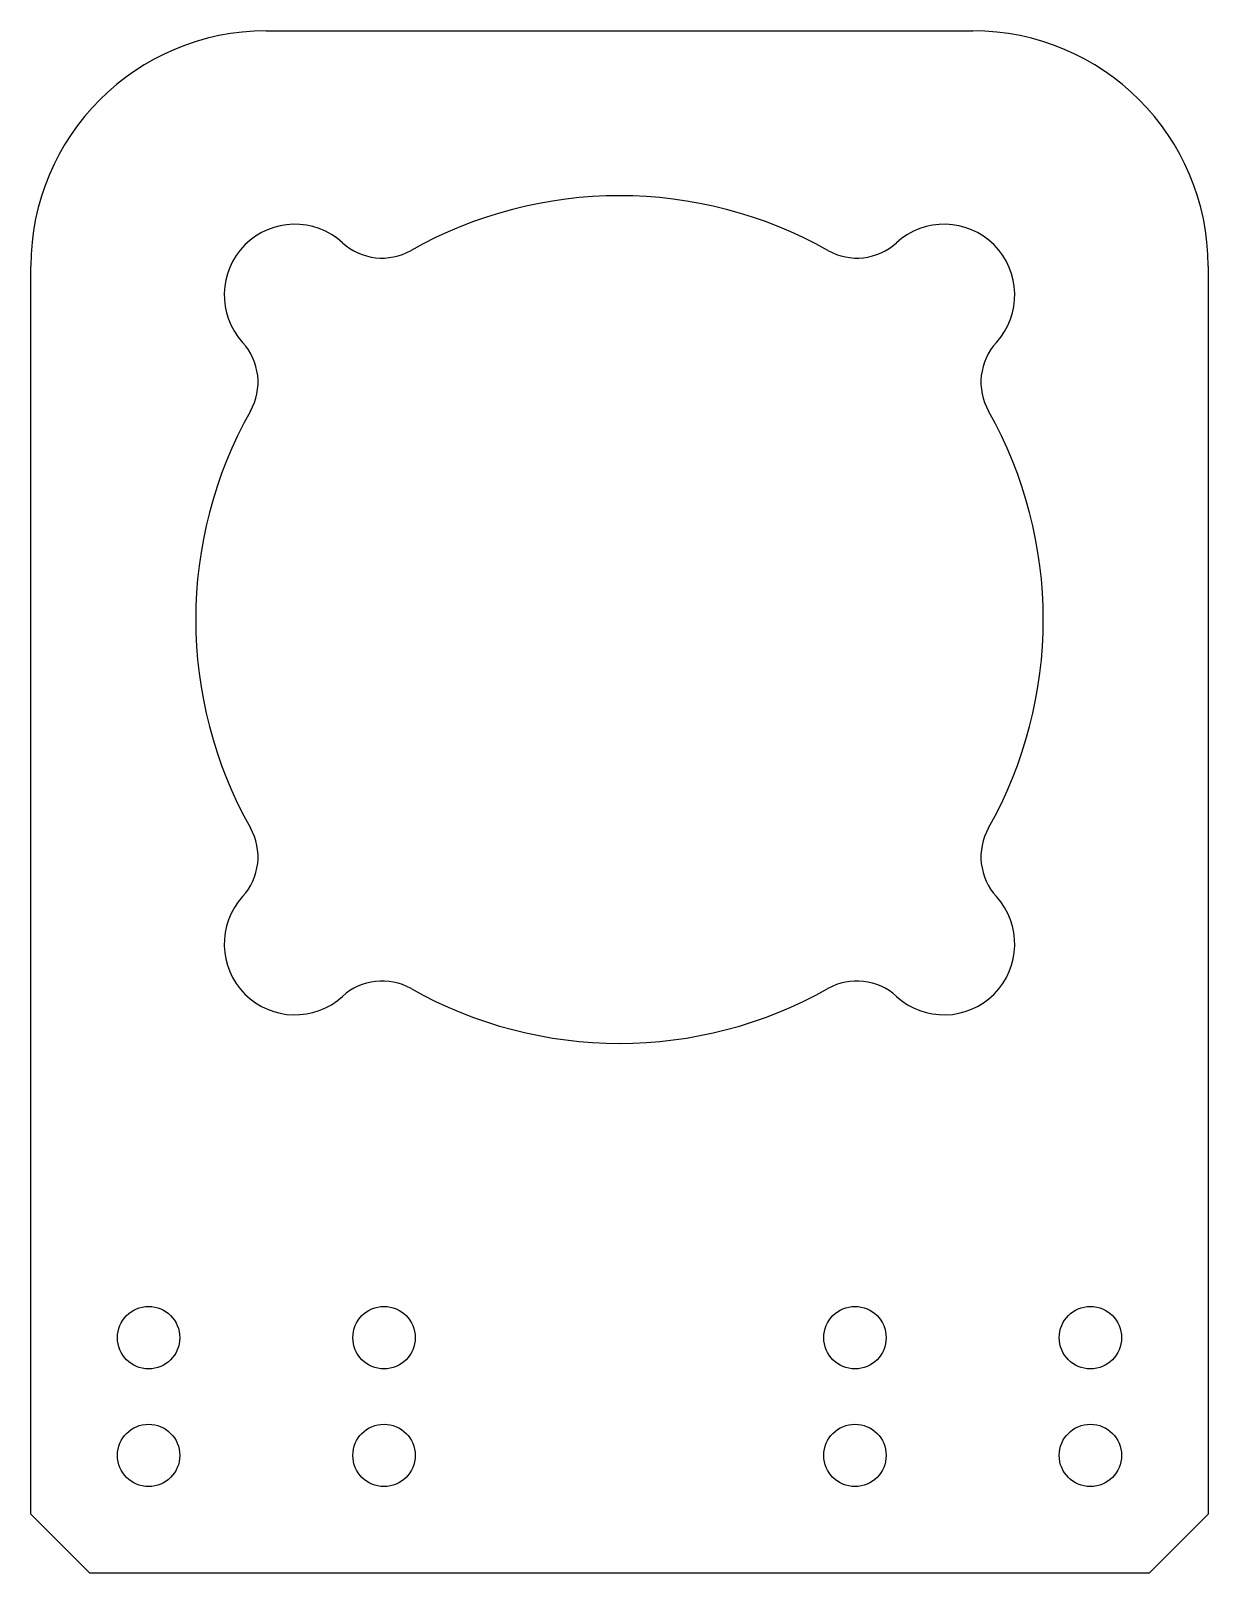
# Model space of a CAD drawing. Extents: x 100 to 200, y -30 to 101.
import ezdxf

# ---------------------------------------------------------------- set-up
doc = ezdxf.new("R2010")
doc.units = 0
doc.layers.add('Shape2DView001', color=7, linetype='CONTINUOUS')

msp = doc.modelspace()

# ---------------------------------------------------------------- linework, layer by layer
at = {"layer": 'Shape2DView001'}
for p, q in [((120, 101), (180, 101)), ((100, -25), (100, 81)), ((200, 81), (200, -25)), ((100, -25), (105, -30)), ((200, -25), (195, -30)), ((195, -30), (105, -30))]:
    msp.add_line(p, q, dxfattribs=at)
for centre in [(110, -10), (130, -10), (170, -10), (190, -10), (110, -20), (130, -20), (170, -20), (190, -20)]:
    msp.add_circle(centre, 2.65, dxfattribs=at)
for centre, radius, start, end in [((120, 81), 20, 90, 180), ((180, 81), 20, 0, 90), ((150, 51), 36, 60.5462, 119.454), ((122.423, 78.5772), 6, 47.6053, -137.605), ((177.577, 78.5772), 6, -42.3947, 132.395), ((129.839, 86.7009), 5, -132.395, -60.5462), ((170.161, 86.7009), 5, -119.454, -47.6053), ((114.299, 71.1606), 5, -29.4538, 42.3947), ((185.701, 71.1606), 5, 137.605, -150.546), ((150, 51), 36, 150.546, -150.546), ((150, 51), 36, -29.4538, 29.4538), ((114.299, 30.8394), 5, -42.3947, 29.4538), ((185.701, 30.8394), 5, 150.546, -137.605), ((122.423, 23.4228), 6, 137.605, -47.6053), ((177.577, 23.4228), 6, -132.395, 42.3947), ((129.839, 15.2991), 5, 60.5462, 132.395), ((150, 51), 36, -119.454, -60.5462), ((170.161, 15.2991), 5, 47.6053, 119.454)]:
    msp.add_arc(centre, radius, start, end, dxfattribs=at)

doc.saveas('drawing.dxf')
